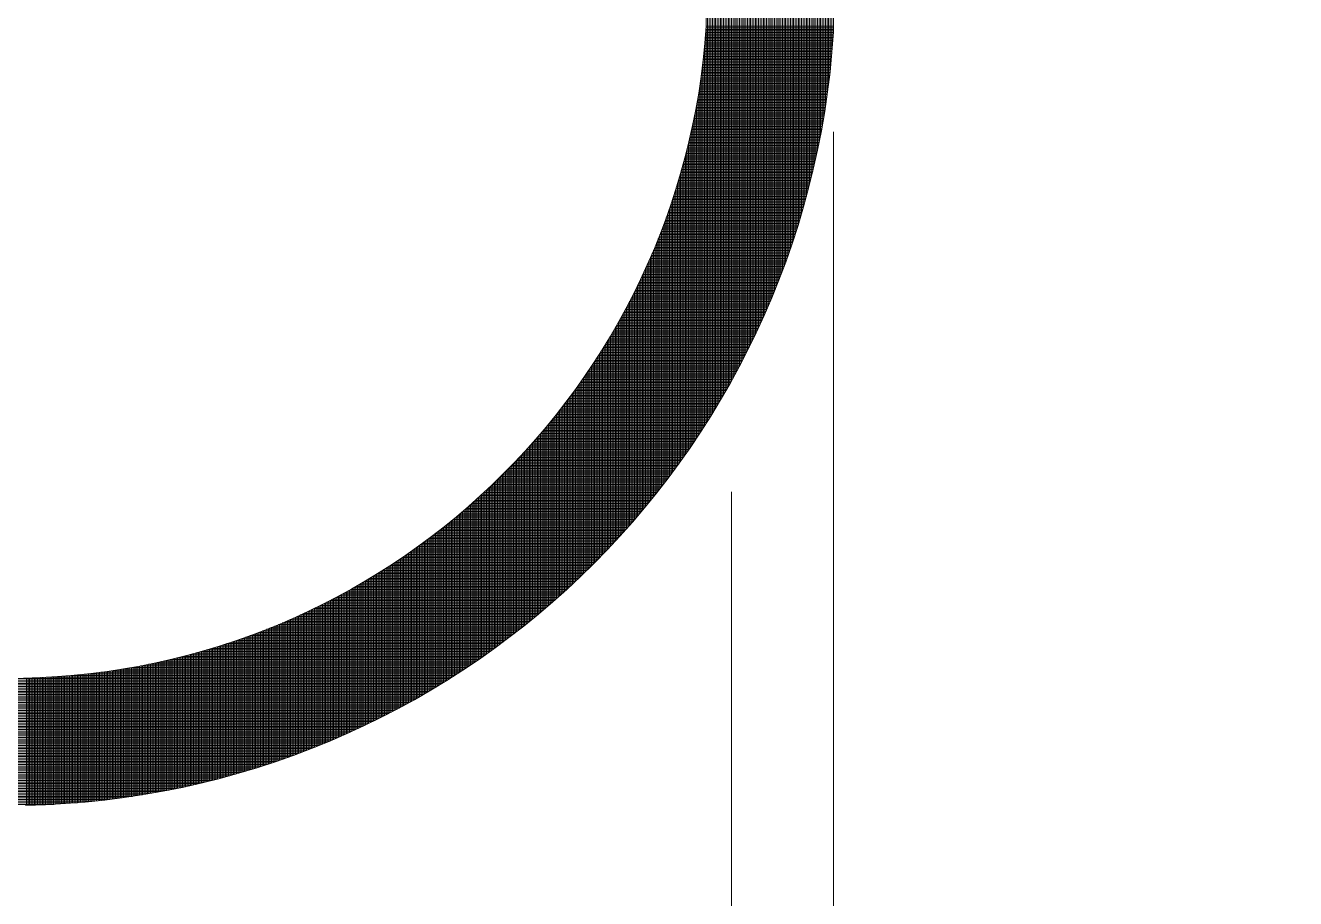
# Model space of a CAD drawing. Header units: inches. Extents: x -675 to 1187, y -924 to 1124.
# Drawn here: x -453.4 to -353.6, y -635 to -566.4 of the extents above; entities that cross this region are included whole.
import ezdxf

# ---------------------------------------------------------------- set-up
doc = ezdxf.new("R2010")
doc.units = ezdxf.units.IN
doc.header["$MEASUREMENT"] = 0
doc.layers.add('Base_dwg', color=8, linetype='Continuous', lineweight=9)
doc.layers.add('core and shell', color=50, linetype='Continuous', lineweight=9)

# ---------------------------------------------------------------- blocks, each defined once
blk = doc.blocks.new('Base_dwg-531197-Level 1 Copy 1')
at = {"layer": 'core and shell'}
for p, q in [((600.895, 326.249), (600.895, 357.22)), ((610.848, 356.206), (600.815, 356.206)), ((610.857, 356.331), (600.826, 356.331)), ((610.866, 356.456), (600.836, 356.456)), ((610.875, 356.581), (600.847, 356.581)), ((610.883, 356.706), (600.857, 356.706)), ((610.892, 356.831), (600.867, 356.831)), ((610.9, 356.956), (600.876, 356.956)), ((610.908, 357.081), (600.885, 357.081)), ((610.765, 355.206), (600.717, 355.206)), ((610.777, 355.331), (600.73, 355.331)), ((610.787, 355.456), (600.743, 355.456)), ((610.798, 355.581), (600.756, 355.581)), ((610.809, 355.706), (600.768, 355.706)), ((600.77, 326.053), (600.77, 355.727)), ((610.819, 355.831), (600.78, 355.831)), ((610.829, 355.956), (600.792, 355.956)), ((610.839, 356.081), (600.804, 356.081)), ((610.667, 354.206), (600.601, 354.206)), ((610.68, 354.331), (600.616, 354.331)), ((610.693, 354.456), (600.631, 354.456)), ((600.645, 325.859), (600.645, 354.571)), ((610.706, 354.581), (600.646, 354.581)), ((610.718, 354.706), (600.661, 354.706)), ((610.73, 354.831), (600.676, 354.831)), ((610.742, 354.956), (600.69, 354.956)), ((610.754, 355.081), (600.703, 355.081)), ((610.553, 353.206), (600.465, 353.206)), ((610.568, 353.331), (600.483, 353.331)), ((610.583, 353.456), (600.501, 353.456)), ((610.598, 353.581), (600.518, 353.581)), ((600.52, 325.667), (600.52, 353.595)), ((610.612, 353.706), (600.535, 353.706)), ((610.626, 353.831), (600.552, 353.831)), ((610.64, 353.956), (600.569, 353.956)), ((610.654, 354.081), (600.585, 354.081)), ((610.423, 352.206), (600.312, 352.206)), ((610.44, 352.331), (600.332, 352.331)), ((610.457, 352.456), (600.352, 352.456)), ((610.474, 352.581), (600.371, 352.581)), ((610.49, 352.706), (600.391, 352.706)), ((600.395, 325.475), (600.395, 352.735)), ((610.506, 352.831), (600.41, 352.831)), ((610.522, 352.956), (600.429, 352.956)), ((610.538, 353.081), (600.447, 353.081)), ((610.278, 351.206), (600.139, 351.206)), ((600.145, 325.098), (600.145, 351.243)), ((610.297, 351.331), (600.161, 351.331)), ((610.316, 351.456), (600.184, 351.456)), ((610.334, 351.581), (600.206, 351.581)), ((610.353, 351.706), (600.227, 351.706)), ((610.371, 351.831), (600.249, 351.831)), ((610.406, 352.081), (600.291, 352.081)), ((610.116, 350.206), (599.947, 350.206)), ((610.137, 350.331), (599.972, 350.331)), ((610.158, 350.456), (599.996, 350.456)), ((610.199, 350.706), (600.045, 350.706)), ((610.219, 350.831), (600.069, 350.831)), ((610.239, 350.956), (600.092, 350.956)), ((610.258, 351.081), (600.116, 351.081)), ((609.938, 349.206), (599.735, 349.206)), ((609.962, 349.331), (599.763, 349.331)), ((599.77, 324.541), (599.77, 349.367)), ((609.984, 349.456), (599.79, 349.456)), ((610.007, 349.581), (599.817, 349.581)), ((610.029, 349.706), (599.843, 349.706)), ((610.051, 349.831), (599.87, 349.831)), ((610.095, 350.081), (599.921, 350.081)), ((609.745, 348.206), (599.504, 348.206)), ((599.52, 324.177), (599.52, 348.274)), ((609.795, 348.456), (599.564, 348.456)), ((609.819, 348.581), (599.593, 348.581)), ((609.844, 348.706), (599.622, 348.706)), ((599.645, 324.359), (599.645, 348.807)), ((609.868, 348.831), (599.651, 348.831)), ((609.891, 348.956), (599.679, 348.956)), ((609.915, 349.081), (599.707, 349.081)), ((609.534, 347.206), (599.253, 347.206)), ((599.27, 323.818), (599.27, 347.272)), ((609.561, 347.331), (599.286, 347.331)), ((609.588, 347.456), (599.318, 347.456)), ((609.615, 347.581), (599.35, 347.581)), ((609.641, 347.706), (599.381, 347.706)), ((599.395, 323.997), (599.395, 347.763)), ((609.668, 347.831), (599.412, 347.831)), ((609.693, 347.956), (599.443, 347.956)), ((609.719, 348.081), (599.474, 348.081)), ((609.307, 346.206), (598.982, 346.206)), ((609.337, 346.331), (599.017, 346.331)), ((599.02, 323.465), (599.02, 346.343)), ((609.366, 346.456), (599.052, 346.456)), ((609.423, 346.706), (599.12, 346.706)), ((599.145, 323.641), (599.145, 346.8)), ((609.451, 346.831), (599.154, 346.831)), ((609.479, 346.956), (599.187, 346.956)), ((609.507, 347.081), (599.22, 347.081)), ((609.064, 345.206), (598.69, 345.206)), ((609.095, 345.331), (598.728, 345.331)), ((609.126, 345.456), (598.765, 345.456)), ((598.77, 323.116), (598.77, 345.473)), ((609.157, 345.581), (598.802, 345.581)), ((609.188, 345.706), (598.839, 345.706)), ((609.218, 345.831), (598.875, 345.831)), ((598.895, 323.29), (598.895, 345.901)), ((609.248, 345.956), (598.911, 345.956)), ((609.278, 346.081), (598.947, 346.081)), ((608.803, 344.206), (598.378, 344.206)), ((598.395, 322.602), (598.395, 344.259)), ((608.837, 344.331), (598.418, 344.331)), ((608.87, 344.456), (598.458, 344.456)), ((608.903, 344.581), (598.498, 344.581)), ((598.52, 322.772), (598.52, 344.653)), ((608.936, 344.706), (598.537, 344.706)), ((608.968, 344.831), (598.576, 344.831)), ((609, 344.956), (598.614, 344.956)), ((598.645, 322.943), (598.645, 345.057)), ((609.032, 345.081), (598.653, 345.081)), ((608.526, 343.206), (598.045, 343.206)), ((608.561, 343.331), (598.088, 343.331)), ((608.597, 343.456), (598.13, 343.456)), ((598.145, 322.265), (598.145, 343.501)), ((608.632, 343.581), (598.172, 343.581)), ((608.666, 343.706), (598.214, 343.706)), ((608.701, 343.831), (598.256, 343.831)), ((598.27, 322.433), (598.27, 343.876)), ((608.735, 343.956), (598.297, 343.956)), ((608.23, 342.206), (597.69, 342.206)), ((608.268, 342.331), (597.735, 342.331)), ((597.77, 321.768), (597.77, 342.428)), ((608.306, 342.456), (597.78, 342.456)), ((608.343, 342.581), (597.825, 342.581)), ((608.38, 342.706), (597.87, 342.706)), ((597.895, 321.932), (597.895, 342.778)), ((608.417, 342.831), (597.914, 342.831)), ((608.453, 342.956), (597.958, 342.956)), ((608.49, 343.081), (598.001, 343.081)), ((598.02, 322.098), (598.02, 343.136)), ((607.918, 341.206), (597.312, 341.206)), ((607.958, 341.331), (597.361, 341.331)), ((597.395, 321.28), (597.395, 341.421)), ((607.998, 341.456), (597.409, 341.456)), ((608.037, 341.581), (597.456, 341.581)), ((608.076, 341.706), (597.504, 341.706)), ((597.52, 321.442), (597.52, 341.75)), ((608.115, 341.831), (597.551, 341.831)), ((608.154, 341.956), (597.597, 341.956)), ((607.587, 340.206), (596.913, 340.206)), ((607.63, 340.331), (596.964, 340.331)), ((607.672, 340.456), (597.015, 340.456)), ((597.02, 320.802), (597.02, 340.47)), ((607.713, 340.581), (597.065, 340.581)), ((607.755, 340.706), (597.115, 340.706)), ((607.796, 340.831), (597.165, 340.831)), ((607.837, 340.956), (597.215, 340.956)), ((607.877, 341.081), (597.264, 341.081)), ((597.27, 321.12), (597.27, 341.098)), ((607.239, 339.206), (596.49, 339.206)), ((596.52, 320.179), (596.52, 339.276)), ((607.283, 339.331), (596.544, 339.331)), ((607.327, 339.456), (596.598, 339.456)), ((607.371, 339.581), (596.651, 339.581)), ((607.415, 339.706), (596.704, 339.706)), ((607.459, 339.831), (596.757, 339.831)), ((596.77, 320.489), (596.77, 339.863)), ((607.502, 339.956), (596.809, 339.956)), ((607.545, 340.081), (596.861, 340.081)), ((596.895, 320.645), (596.895, 340.164)), ((606.871, 338.206), (596.044, 338.206)), ((606.918, 338.331), (596.101, 338.331)), ((596.145, 319.722), (596.145, 338.429)), ((606.965, 338.456), (596.158, 338.456)), ((607.011, 338.581), (596.214, 338.581)), ((607.103, 338.831), (596.325, 338.831)), ((607.148, 338.956), (596.381, 338.956)), ((596.395, 320.026), (596.395, 338.989)), ((607.194, 339.081), (596.436, 339.081)), ((606.485, 337.206), (595.573, 337.206)), ((606.535, 337.331), (595.633, 337.331)), ((595.645, 319.125), (595.645, 337.357)), ((606.584, 337.456), (595.693, 337.456)), ((606.632, 337.581), (595.752, 337.581)), ((595.77, 319.273), (595.77, 337.619)), ((606.681, 337.706), (595.811, 337.706)), ((606.729, 337.831), (595.87, 337.831)), ((595.895, 319.422), (595.895, 337.885)), ((606.777, 337.956), (595.928, 337.956)), ((606.824, 338.081), (595.986, 338.081)), ((596.02, 319.571), (596.02, 338.155)), ((606.08, 336.206), (595.077, 336.206)), ((606.132, 336.331), (595.141, 336.331)), ((595.145, 318.543), (595.145, 336.34)), ((606.183, 336.456), (595.204, 336.456)), ((606.234, 336.581), (595.266, 336.581)), ((595.27, 318.687), (595.27, 336.59)), ((606.285, 336.706), (595.328, 336.706)), ((606.336, 336.831), (595.39, 336.831)), ((606.386, 336.956), (595.451, 336.956)), ((606.436, 337.081), (595.512, 337.081)), ((595.52, 318.978), (595.52, 337.097)), ((605.655, 335.206), (594.556, 335.206)), ((605.709, 335.331), (594.623, 335.331)), ((594.645, 317.974), (594.645, 335.374)), ((605.763, 335.456), (594.689, 335.456)), ((605.817, 335.581), (594.755, 335.581)), ((594.77, 318.115), (594.77, 335.611)), ((605.87, 335.706), (594.82, 335.706)), ((605.923, 335.831), (594.885, 335.831)), ((594.895, 318.257), (594.895, 335.851)), ((605.976, 335.956), (594.949, 335.956)), ((606.028, 336.081), (595.014, 336.081)), ((595.02, 318.399), (595.02, 336.094)), ((605.21, 334.206), (594.008, 334.206)), ((594.02, 317.281), (594.02, 334.228)), ((605.267, 334.331), (594.078, 334.331)), ((605.38, 334.581), (594.217, 334.581)), ((594.27, 317.556), (594.27, 334.679)), ((605.435, 334.706), (594.285, 334.706)), ((605.491, 334.831), (594.354, 334.831)), ((594.395, 317.695), (594.395, 334.908)), ((605.546, 334.956), (594.421, 334.956)), ((605.601, 335.081), (594.489, 335.081)), ((604.745, 333.206), (593.432, 333.206)), ((604.804, 333.331), (593.506, 333.331)), ((593.52, 316.742), (593.52, 333.356)), ((604.863, 333.456), (593.579, 333.456)), ((593.645, 316.875), (593.645, 333.571)), ((604.922, 333.581), (593.651, 333.581)), ((604.98, 333.706), (593.724, 333.706)), ((593.77, 317.01), (593.77, 333.788)), ((605.038, 333.831), (593.795, 333.831)), ((605.096, 333.956), (593.867, 333.956)), ((593.895, 317.145), (593.895, 334.007)), ((605.153, 334.081), (593.937, 334.081)), ((604.259, 332.206), (592.828, 332.206)), ((604.321, 332.331), (592.905, 332.331)), ((604.382, 332.456), (592.982, 332.456)), ((593.02, 316.214), (593.02, 332.519)), ((604.444, 332.581), (593.058, 332.581)), ((604.505, 332.706), (593.134, 332.706)), ((593.145, 316.345), (593.145, 332.725)), ((604.565, 332.831), (593.209, 332.831)), ((593.27, 316.476), (593.27, 332.933)), ((604.626, 332.956), (593.284, 332.956)), ((604.685, 333.081), (593.358, 333.081)), ((593.395, 316.608), (593.395, 333.144)), ((603.751, 331.206), (592.194, 331.206)), ((592.27, 315.444), (592.27, 331.324)), ((603.816, 331.331), (592.275, 331.331)), ((603.88, 331.456), (592.356, 331.456)), ((592.395, 315.57), (592.395, 331.518)), ((603.944, 331.581), (592.436, 331.581)), ((604.008, 331.706), (592.515, 331.706)), ((592.52, 315.698), (592.52, 331.715)), ((604.071, 331.831), (592.594, 331.831)), ((604.134, 331.956), (592.673, 331.956)), ((604.197, 332.081), (592.751, 332.081)), ((591.52, 314.699), (591.52, 330.193)), ((603.221, 330.206), (591.53, 330.206)), ((603.289, 330.331), (591.614, 330.331)), ((591.645, 314.821), (591.645, 330.377)), ((603.356, 330.456), (591.699, 330.456)), ((591.77, 314.944), (591.77, 330.563)), ((603.423, 330.581), (591.783, 330.581)), ((603.489, 330.706), (591.866, 330.706)), ((591.895, 315.068), (591.895, 330.751)), ((603.555, 330.831), (591.949, 330.831)), ((592.02, 315.193), (592.02, 330.94)), ((603.621, 330.956), (592.031, 330.956)), ((603.686, 331.081), (592.113, 331.081)), ((592.145, 315.318), (592.145, 331.131)), ((602.669, 329.206), (590.833, 329.206)), ((590.895, 314.096), (590.895, 329.294)), ((602.739, 329.331), (590.921, 329.331)), ((602.809, 329.456), (591.01, 329.456)), ((591.02, 314.215), (591.02, 329.471)), ((602.879, 329.581), (591.098, 329.581)), ((602.948, 329.706), (591.185, 329.706)), ((603.085, 329.956), (591.358, 329.956)), ((603.154, 330.081), (591.444, 330.081)), ((602.093, 328.206), (590.102, 328.206)), ((590.145, 313.394), (590.145, 328.265)), ((602.166, 328.331), (590.195, 328.331)), ((590.27, 313.509), (590.27, 328.433)), ((602.239, 328.456), (590.288, 328.456)), ((602.312, 328.581), (590.38, 328.581)), ((590.395, 313.625), (590.395, 328.602)), ((602.384, 328.706), (590.471, 328.706)), ((590.52, 313.742), (590.52, 328.773)), ((602.456, 328.831), (590.562, 328.831)), ((590.645, 313.859), (590.645, 328.946)), ((602.527, 328.956), (590.653, 328.956)), ((602.598, 329.081), (590.743, 329.081)), ((590.77, 313.977), (590.77, 329.119)), ((601.493, 327.206), (589.335, 327.206)), ((589.395, 312.713), (589.395, 327.283)), ((601.569, 327.331), (589.433, 327.331)), ((589.52, 312.825), (589.52, 327.444)), ((601.721, 327.581), (589.627, 327.581)), ((589.645, 312.938), (589.645, 327.605)), ((601.796, 327.706), (589.723, 327.706)), ((589.77, 313.051), (589.77, 327.768)), ((601.871, 327.831), (589.818, 327.831)), ((589.895, 313.164), (589.895, 327.932)), ((601.945, 327.956), (589.913, 327.956)), ((590.02, 313.279), (590.02, 328.098)), ((600.868, 326.206), (588.531, 326.206)), ((600.948, 326.331), (588.634, 326.331)), ((588.645, 312.053), (588.645, 326.345)), ((601.027, 326.456), (588.736, 326.456)), ((588.77, 312.162), (588.77, 326.499)), ((601.105, 326.581), (588.837, 326.581)), ((588.895, 312.271), (588.895, 326.653)), ((601.184, 326.706), (588.938, 326.706)), ((589.02, 312.381), (589.02, 326.809)), ((601.262, 326.831), (589.038, 326.831)), ((601.339, 326.956), (589.138, 326.956)), ((589.145, 312.491), (589.145, 326.966)), ((601.416, 327.081), (589.237, 327.081)), ((589.27, 312.602), (589.27, 327.124)), ((600.218, 325.206), (587.687, 325.206)), ((587.77, 311.309), (587.77, 325.302)), ((600.3, 325.331), (587.795, 325.331)), ((587.895, 311.414), (587.895, 325.448)), ((600.383, 325.456), (587.902, 325.456)), ((600.465, 325.581), (588.009, 325.581)), ((588.02, 311.519), (588.02, 325.595)), ((600.546, 325.706), (588.114, 325.706)), ((588.145, 311.625), (588.145, 325.743)), ((600.627, 325.831), (588.22, 325.831)), ((588.27, 311.731), (588.27, 325.892)), ((600.708, 325.956), (588.324, 325.956)), ((588.395, 311.838), (588.395, 326.042)), ((600.788, 326.081), (588.428, 326.081)), ((588.52, 311.945), (588.52, 326.193)), ((599.54, 324.206), (586.802, 324.206)), ((586.895, 310.591), (586.895, 324.31)), ((599.627, 324.331), (586.915, 324.331)), ((587.02, 310.692), (587.02, 324.449)), ((599.712, 324.456), (587.027, 324.456)), ((599.798, 324.581), (587.139, 324.581)), ((587.145, 310.794), (587.145, 324.589)), ((599.882, 324.706), (587.25, 324.706)), ((587.27, 310.896), (587.27, 324.729)), ((599.967, 324.831), (587.36, 324.831)), ((587.395, 310.998), (587.395, 324.871)), ((600.051, 324.956), (587.47, 324.956)), ((587.52, 311.101), (587.52, 325.014)), ((600.134, 325.081), (587.579, 325.081)), ((585.895, 309.801), (585.895, 323.232)), ((598.925, 323.331), (585.99, 323.331)), ((586.02, 309.898), (586.02, 323.364)), ((599.014, 323.456), (586.108, 323.456)), ((586.145, 309.996), (586.145, 323.496)), ((599.103, 323.581), (586.225, 323.581)), ((586.27, 310.094), (586.27, 323.629)), ((599.191, 323.706), (586.342, 323.706)), ((586.395, 310.192), (586.395, 323.764)), ((599.279, 323.831), (586.458, 323.831)), ((586.52, 310.291), (586.52, 323.899)), ((599.367, 323.956), (586.573, 323.956)), ((586.645, 310.391), (586.645, 324.035)), ((599.454, 324.081), (586.688, 324.081)), ((586.77, 310.491), (586.77, 324.172)), ((598.472, 322.706), (585.387, 322.706)), ((585.395, 309.418), (585.395, 322.714)), ((598.564, 322.831), (585.509, 322.831)), ((585.52, 309.513), (585.52, 322.843)), ((598.655, 322.956), (585.631, 322.956)), ((585.645, 309.609), (585.645, 322.972)), ((598.745, 323.081), (585.751, 323.081)), ((598.835, 323.206), (585.871, 323.206)), ((583.895, 308.313), (583.895, 321.239)), ((597.435, 321.331), (583.992, 321.331)), ((584.02, 308.403), (584.02, 321.358)), ((597.532, 321.456), (584.123, 321.456)), ((584.145, 308.493), (584.145, 321.477)), ((597.628, 321.581), (584.254, 321.581)), ((597.724, 321.706), (584.383, 321.706)), ((584.395, 308.674), (584.395, 321.718)), ((597.819, 321.831), (584.511, 321.831)), ((584.52, 308.766), (584.52, 321.84)), ((597.914, 321.956), (584.639, 321.956)), ((584.645, 308.857), (584.645, 321.963)), ((582.895, 307.613), (582.895, 320.316)), ((583.02, 307.699), (583.02, 320.429)), ((596.744, 320.456), (583.051, 320.456)), ((583.145, 307.786), (583.145, 320.543)), ((596.844, 320.581), (583.188, 320.581)), ((583.27, 307.872), (583.27, 320.657)), ((596.944, 320.706), (583.324, 320.706)), ((597.043, 320.831), (583.46, 320.831)), ((583.52, 308.048), (583.52, 320.888)), ((583.645, 308.136), (583.645, 321.004)), ((597.24, 321.081), (583.728, 321.081)), ((583.77, 308.224), (583.77, 321.121)), ((597.338, 321.206), (583.861, 321.206)), ((581.645, 306.776), (581.645, 319.224)), ((581.895, 306.94), (581.895, 319.437)), ((595.924, 319.456), (581.917, 319.456)), ((582.02, 307.023), (582.02, 319.545)), ((596.029, 319.581), (582.063, 319.581)), ((582.145, 307.106), (582.145, 319.653)), ((596.132, 319.706), (582.207, 319.706)), ((582.27, 307.19), (582.27, 319.762)), ((596.236, 319.831), (582.35, 319.831)), ((582.395, 307.273), (582.395, 319.871)), ((596.338, 319.956), (582.492, 319.956)), ((582.52, 307.358), (582.52, 319.981)), ((596.441, 320.081), (582.633, 320.081)), ((582.645, 307.442), (582.645, 320.092)), ((580.52, 306.059), (580.52, 318.297)), ((594.961, 318.331), (580.563, 318.331)), ((580.645, 306.137), (580.645, 318.398)), ((595.07, 318.456), (580.718, 318.456)), ((580.77, 306.215), (580.77, 318.499)), ((595.179, 318.581), (580.872, 318.581)), ((580.895, 306.294), (580.895, 318.6)), ((581.27, 306.533), (581.27, 318.91)), ((595.502, 318.956), (581.326, 318.956)), ((581.395, 306.614), (581.395, 319.014)), ((595.608, 319.081), (581.476, 319.081)), ((581.52, 306.695), (581.52, 319.119)), ((595.714, 319.206), (581.624, 319.206)), ((579.145, 305.224), (579.145, 317.229)), ((579.27, 305.298), (579.27, 317.323)), ((594.066, 317.331), (579.281, 317.331)), ((579.395, 305.373), (579.395, 317.418)), ((594.18, 317.456), (579.445, 317.456)), ((579.52, 305.447), (579.52, 317.513)), ((594.293, 317.581), (579.609, 317.581)), ((579.645, 305.522), (579.645, 317.609)), ((579.895, 305.674), (579.895, 317.803)), ((580.02, 305.75), (580.02, 317.901)), ((594.63, 317.956), (580.091, 317.956)), ((580.145, 305.826), (580.145, 317.999)), ((594.741, 318.081), (580.25, 318.081)), ((580.27, 305.903), (580.27, 318.098)), ((580.395, 305.981), (580.395, 318.197)), ((594.851, 318.206), (580.407, 318.206)), ((577.77, 304.436), (577.77, 316.229)), ((577.895, 304.506), (577.895, 316.317)), ((593.133, 316.331), (577.915, 316.331)), ((578.02, 304.576), (578.02, 316.406)), ((593.252, 316.456), (578.091, 316.456)), ((578.145, 304.647), (578.145, 316.495)), ((578.395, 304.789), (578.395, 316.676)), ((593.487, 316.706), (578.438, 316.706)), ((578.52, 304.86), (578.52, 316.766)), ((593.604, 316.831), (578.609, 316.831)), ((578.645, 304.933), (578.645, 316.858)), ((578.77, 305.005), (578.77, 316.95)), ((593.721, 316.956), (578.779, 316.956)), ((578.895, 305.078), (578.895, 317.042)), ((593.836, 317.081), (578.948, 317.081)), ((579.02, 305.151), (579.02, 317.136)), ((593.951, 317.206), (579.115, 317.206)), ((576.395, 303.691), (576.395, 315.292)), ((592.159, 315.331), (576.455, 315.331)), ((576.52, 303.757), (576.52, 315.375)), ((576.77, 303.89), (576.77, 315.542)), ((592.406, 315.581), (576.83, 315.581)), ((577.145, 304.092), (577.145, 315.796)), ((577.27, 304.16), (577.27, 315.881)), ((577.395, 304.229), (577.395, 315.967)), ((577.52, 304.297), (577.52, 316.054)), ((577.645, 304.366), (577.645, 316.141)), ((593.013, 316.206), (577.738, 316.206)), ((574.77, 302.865), (574.77, 314.261)), ((574.895, 302.927), (574.895, 314.337)), ((575.02, 302.989), (575.02, 314.414)), ((575.145, 303.051), (575.145, 314.492)), ((575.27, 303.113), (575.27, 314.57)), ((575.395, 303.176), (575.395, 314.648)), ((591.528, 314.706), (575.488, 314.706)), ((575.52, 303.239), (575.52, 314.727)), ((575.645, 303.303), (575.645, 314.806)), ((591.656, 314.831), (575.685, 314.831)), ((575.77, 303.367), (575.77, 314.886)), ((591.782, 314.956), (575.88, 314.956)), ((575.895, 303.431), (575.895, 314.966)), ((576.02, 303.496), (576.02, 315.047)), ((591.909, 315.081), (576.073, 315.081)), ((576.145, 303.561), (576.145, 315.128)), ((573.02, 302.039), (573.02, 313.237)), ((573.145, 302.096), (573.145, 313.307)), ((590.078, 313.331), (573.188, 313.331)), ((573.27, 302.153), (573.27, 313.378)), ((573.395, 302.211), (573.395, 313.449)), ((590.213, 313.456), (573.408, 313.456)), ((573.52, 302.269), (573.52, 313.521)), ((590.348, 313.581), (573.626, 313.581)), ((573.645, 302.327), (573.645, 313.593)), ((573.77, 302.385), (573.77, 313.665)), ((590.482, 313.706), (573.841, 313.706)), ((573.895, 302.444), (573.895, 313.738)), ((574.02, 302.503), (574.02, 313.811)), ((590.616, 313.831), (574.054, 313.831)), ((574.145, 302.563), (574.145, 313.885)), ((574.395, 302.683), (574.395, 314.034)), ((590.88, 314.081), (574.474, 314.081)), ((574.52, 302.743), (574.52, 314.109)), ((574.645, 302.804), (574.645, 314.185)), ((591.011, 314.206), (574.681, 314.206)), ((571.27, 301.275), (571.27, 312.297)), ((588.964, 312.331), (571.336, 312.331)), ((571.395, 301.328), (571.395, 312.362)), ((571.52, 301.381), (571.52, 312.427)), ((589.106, 312.456), (571.577, 312.456)), ((571.645, 301.434), (571.645, 312.492)), ((571.77, 301.487), (571.77, 312.558)), ((589.247, 312.581), (571.815, 312.581)), ((571.895, 301.541), (571.895, 312.624)), ((572.02, 301.595), (572.02, 312.69)), ((589.388, 312.706), (572.051, 312.706)), ((572.145, 301.649), (572.145, 312.757)), ((589.527, 312.831), (572.283, 312.831)), ((572.395, 301.759), (572.395, 312.892)), ((589.666, 312.956), (572.513, 312.956)), ((572.52, 301.814), (572.52, 312.96)), ((572.645, 301.87), (572.645, 313.029)), ((589.804, 313.081), (572.741, 313.081)), ((572.77, 301.926), (572.77, 313.098)), ((572.895, 301.982), (572.895, 313.167)), ((589.941, 313.206), (572.965, 313.206)), ((569.145, 300.428), (569.145, 311.263)), ((569.27, 300.476), (569.27, 311.321)), ((587.797, 311.331), (569.293, 311.331)), ((569.395, 300.524), (569.395, 311.379)), ((569.52, 300.572), (569.52, 311.437)), ((587.946, 311.456), (569.561, 311.456)), ((569.645, 300.62), (569.645, 311.496)), ((569.77, 300.668), (569.77, 311.555)), ((588.094, 311.581), (569.825, 311.581)), ((569.895, 300.717), (569.895, 311.615)), ((570.02, 300.767), (570.02, 311.675)), ((588.241, 311.706), (570.085, 311.706)), ((570.145, 300.816), (570.145, 311.736)), ((570.27, 300.866), (570.27, 311.796)), ((588.387, 311.831), (570.342, 311.831)), ((570.395, 300.916), (570.395, 311.858)), ((570.52, 300.966), (570.52, 311.919)), ((588.533, 311.956), (570.595, 311.956)), ((570.645, 301.017), (570.645, 311.981)), ((570.77, 301.068), (570.77, 312.044)), ((588.678, 312.081), (570.845, 312.081)), ((570.895, 301.119), (570.895, 312.107)), ((571.02, 301.171), (571.02, 312.17)), ((588.821, 312.206), (571.092, 312.206)), ((571.145, 301.223), (571.145, 312.233)), ((566.895, 299.625), (566.895, 310.287)), ((586.571, 310.331), (567.003, 310.331)), ((567.02, 299.667), (567.02, 310.338)), ((567.145, 299.709), (567.145, 310.39)), ((567.27, 299.752), (567.27, 310.442)), ((586.728, 310.456), (567.306, 310.456)), ((567.395, 299.795), (567.395, 310.494)), ((567.52, 299.839), (567.52, 310.546)), ((586.883, 310.581), (567.603, 310.581)), ((567.645, 299.882), (567.645, 310.599)), ((567.77, 299.926), (567.77, 310.653)), ((568.02, 300.015), (568.02, 310.76)), ((568.145, 300.06), (568.145, 310.815)), ((587.191, 310.831), (568.184, 310.831)), ((568.27, 300.105), (568.27, 310.869)), ((568.395, 300.15), (568.395, 310.924)), ((587.344, 310.956), (568.468, 310.956)), ((568.52, 300.196), (568.52, 310.98)), ((568.645, 300.242), (568.645, 311.036)), ((587.496, 311.081), (568.747, 311.081)), ((568.77, 300.288), (568.77, 311.092)), ((568.895, 300.334), (568.895, 311.149)), ((564.145, 298.767), (564.145, 309.252)), ((564.27, 298.803), (564.27, 309.296)), ((585.281, 309.331), (564.372, 309.331)), ((564.395, 298.839), (564.395, 309.34)), ((564.52, 298.876), (564.52, 309.384)), ((564.645, 298.913), (564.645, 309.428)), ((585.446, 309.456), (564.724, 309.456)), ((564.77, 298.95), (564.77, 309.473)), ((564.895, 298.987), (564.895, 309.518)), ((565.02, 299.025), (565.02, 309.564)), ((585.61, 309.581), (565.069, 309.581)), ((565.145, 299.063), (565.145, 309.609)), ((565.27, 299.102), (565.27, 309.655)), ((565.395, 299.14), (565.395, 309.702)), ((565.52, 299.179), (565.52, 309.749)), ((565.645, 299.218), (565.645, 309.796)), ((585.934, 309.831), (565.738, 309.831)), ((565.77, 299.257), (565.77, 309.844)), ((565.895, 299.297), (565.895, 309.891)), ((566.02, 299.337), (566.02, 309.94)), ((586.095, 309.956), (566.063, 309.956)), ((566.145, 299.377), (566.145, 309.988)), ((566.27, 299.418), (566.27, 310.037)), ((586.255, 310.081), (566.382, 310.081)), ((566.395, 299.459), (566.395, 310.087)), ((566.52, 299.5), (566.52, 310.136)), ((566.645, 299.541), (566.645, 310.186)), ((586.413, 310.206), (566.695, 310.206)), ((561.02, 297.951), (561.02, 308.275)), ((561.145, 297.981), (561.145, 308.31)), ((583.92, 308.331), (561.221, 308.331)), ((561.27, 298.01), (561.27, 308.345)), ((561.395, 298.04), (561.395, 308.381)), ((561.52, 298.071), (561.52, 308.417)), ((561.645, 298.101), (561.645, 308.454)), ((584.095, 308.456), (561.654, 308.456)), ((561.77, 298.132), (561.77, 308.491)), ((561.895, 298.163), (561.895, 308.528)), ((562.02, 298.194), (562.02, 308.565)), ((562.145, 298.226), (562.145, 308.603)), ((562.27, 298.257), (562.27, 308.641)), ((562.395, 298.29), (562.395, 308.68)), ((584.439, 308.706), (562.482, 308.706)), ((562.52, 298.322), (562.52, 308.718)), ((562.645, 298.355), (562.645, 308.757)), ((562.77, 298.387), (562.77, 308.797)), ((584.61, 308.831), (562.879, 308.831)), ((562.895, 298.421), (562.895, 308.837)), ((563.02, 298.454), (563.02, 308.877)), ((563.145, 298.488), (563.145, 308.917)), ((563.395, 298.556), (563.395, 308.999)), ((563.52, 298.59), (563.52, 309.04)), ((563.77, 298.66), (563.77, 309.124)), ((563.895, 298.695), (563.895, 309.167)), ((585.115, 309.206), (564.012, 309.206)), ((564.02, 298.731), (564.02, 309.209)), ((556.77, 297.103), (556.77, 307.264)), ((556.895, 297.124), (556.895, 307.288)), ((557.02, 297.145), (557.02, 307.313)), ((582.481, 307.331), (557.11, 307.331)), ((557.145, 297.166), (557.145, 307.339)), ((557.27, 297.188), (557.27, 307.364)), ((557.395, 297.21), (557.395, 307.39)), ((557.52, 297.232), (557.52, 307.416)), ((557.645, 297.254), (557.645, 307.443)), ((582.666, 307.456), (557.709, 307.456)), ((557.77, 297.276), (557.77, 307.47)), ((557.895, 297.299), (557.895, 307.497)), ((558.02, 297.322), (558.02, 307.524)), ((558.145, 297.345), (558.145, 307.552)), ((558.27, 297.369), (558.27, 307.58)), ((582.849, 307.581), (558.278, 307.581)), ((558.395, 297.393), (558.395, 307.608)), ((558.52, 297.417), (558.52, 307.637)), ((558.645, 297.441), (558.645, 307.666)), ((558.77, 297.466), (558.77, 307.695)), ((583.031, 307.706), (558.819, 307.706)), ((558.895, 297.49), (558.895, 307.724)), ((559.02, 297.515), (559.02, 307.754)), ((559.145, 297.541), (559.145, 307.784)), ((559.27, 297.566), (559.27, 307.815)), ((583.211, 307.831), (559.337, 307.831)), ((559.395, 297.592), (559.395, 307.846)), ((559.52, 297.618), (559.52, 307.877)), ((559.645, 297.644), (559.645, 307.908)), ((559.77, 297.671), (559.77, 307.94)), ((559.895, 297.698), (559.895, 307.972)), ((560.02, 297.725), (560.02, 308.004)), ((560.145, 297.752), (560.145, 308.037)), ((560.27, 297.78), (560.27, 308.07)), ((583.568, 308.081), (560.313, 308.081)), ((560.395, 297.808), (560.395, 308.103)), ((560.52, 297.836), (560.52, 308.137)), ((560.645, 297.864), (560.645, 308.171)), ((560.895, 297.922), (560.895, 308.24)), ((547.52, 296.252), (547.52, 306.255)), ((547.645, 296.255), (547.645, 306.258)), ((547.77, 296.258), (547.77, 306.261)), ((547.895, 296.261), (547.895, 306.265)), ((548.02, 296.264), (548.02, 306.269)), ((548.145, 296.268), (548.145, 306.273)), ((548.27, 296.272), (548.27, 306.278)), ((548.395, 296.276), (548.395, 306.283)), ((548.52, 296.28), (548.52, 306.288)), ((548.645, 296.285), (548.645, 306.293)), ((548.77, 296.29), (548.77, 306.299)), ((548.895, 296.295), (548.895, 306.305)), ((549.02, 296.3), (549.02, 306.311)), ((549.145, 296.305), (549.145, 306.317)), ((549.27, 296.311), (549.27, 306.324)), ((549.52, 296.323), (549.52, 306.339)), ((549.645, 296.33), (549.645, 306.346)), ((549.77, 296.337), (549.77, 306.354)), ((549.895, 296.344), (549.895, 306.363)), ((550.02, 296.351), (550.02, 306.371)), ((550.145, 296.358), (550.145, 306.38)), ((550.27, 296.366), (550.27, 306.389)), ((550.395, 296.374), (550.395, 306.398)), ((550.52, 296.382), (550.52, 306.408)), ((550.645, 296.39), (550.645, 306.418)), ((550.77, 296.399), (550.77, 306.428)), ((550.895, 296.408), (550.895, 306.439)), ((551.02, 296.417), (551.02, 306.45)), ((551.145, 296.427), (551.145, 306.461)), ((551.27, 296.436), (551.27, 306.472)), ((551.395, 296.446), (551.395, 306.484)), ((551.645, 296.467), (551.645, 306.508)), ((551.77, 296.477), (551.77, 306.521)), ((551.895, 296.488), (551.895, 306.534)), ((552.02, 296.499), (552.02, 306.547)), ((552.145, 296.511), (552.145, 306.56)), ((552.27, 296.522), (552.27, 306.574)), ((581.345, 306.581), (552.336, 306.581)), ((552.395, 296.534), (552.395, 306.588)), ((552.52, 296.546), (552.52, 306.602)), ((552.645, 296.558), (552.645, 306.617)), ((552.77, 296.571), (552.77, 306.632)), ((552.895, 296.584), (552.895, 306.647)), ((553.02, 296.597), (553.02, 306.662)), ((553.145, 296.61), (553.145, 306.678)), ((553.27, 296.624), (553.27, 306.694)), ((581.538, 306.706), (553.363, 306.706)), ((553.395, 296.637), (553.395, 306.711)), ((553.52, 296.652), (553.52, 306.727)), ((553.645, 296.666), (553.645, 306.744)), ((553.77, 296.68), (553.77, 306.761)), ((553.895, 296.695), (553.895, 306.779)), ((554.02, 296.71), (554.02, 306.797)), ((554.145, 296.725), (554.145, 306.815)), ((581.729, 306.831), (554.257, 306.831)), ((554.27, 296.741), (554.27, 306.833)), ((554.395, 296.757), (554.395, 306.852)), ((554.52, 296.773), (554.52, 306.871)), ((554.645, 296.789), (554.645, 306.89)), ((554.77, 296.805), (554.77, 306.91)), ((554.895, 296.822), (554.895, 306.93)), ((555.02, 296.839), (555.02, 306.95)), ((581.919, 306.956), (555.06, 306.956)), ((555.145, 296.856), (555.145, 306.97)), ((555.27, 296.874), (555.27, 306.991)), ((555.395, 296.892), (555.395, 307.012)), ((555.52, 296.91), (555.52, 307.034)), ((555.645, 296.928), (555.645, 307.055)), ((555.77, 296.946), (555.77, 307.077)), ((582.108, 307.081), (555.794, 307.081)), ((555.895, 296.965), (555.895, 307.1)), ((556.02, 296.984), (556.02, 307.122)), ((556.145, 297.003), (556.145, 307.145)), ((556.27, 297.023), (556.27, 307.168)), ((556.395, 297.043), (556.395, 307.192)), ((582.295, 307.206), (556.473, 307.206)), ((556.52, 297.063), (556.52, 307.215)), ((556.645, 297.083), (556.645, 307.239))]:
    blk.add_line(p, q, dxfattribs=at)
at = {"layer": 'core and shell', "flags": 128}
for points in [[(575.088, 314.456), (591.27, 314.456), (591.27, 329.831), (603.02, 329.831), (603.02, 357.39), (603.02, 448.357), (603.02, 451.125)], [(589.53, 327.456), (601.645, 327.456), (601.645, 357.434), (601.645, 450.162), (601.645, 451.125)], [(590.008, 328.081), (602.02, 328.081), (602.02, 357.422), (602.02, 449.669), (602.02, 451.125)], [(598.338, 344.081), (608.77, 344.081), (608.77, 357.208), (608.77, 440.81), (608.77, 451.125)], [(599.086, 346.581), (609.395, 346.581), (609.395, 357.188), (609.395, 439.99), (609.395, 451.125)], [(599.534, 348.331), (609.77, 348.331), (609.77, 357.176), (609.77, 439.498), (609.77, 451.125)], [(610.901, 356.983), (610.911, 357.14), (610.911, 438), (624.79, 438), (624.79, 451.125), (600.911, 451.125), (605.786, 451.125), (600.911, 451.125), (600.911, 357.456), (600.927, 357.456), (610.911, 357.456)], [(601.02, 326.446), (601.02, 357.453), (601.02, 450.982), (601.02, 451.125)], [(601.145, 326.645), (601.145, 357.449), (601.145, 450.818), (601.145, 451.125)], [(601.27, 326.845), (601.27, 357.446), (601.27, 450.654), (601.27, 451.125)], [(601.395, 327.047), (601.395, 357.442), (601.395, 450.49), (601.395, 451.125)], [(601.77, 327.663), (601.77, 357.43), (601.77, 449.998), (601.77, 451.125)], [(602.145, 328.296), (602.145, 357.418), (602.145, 449.505), (602.145, 451.125)], [(602.27, 328.51), (602.27, 357.414), (602.27, 449.341), (602.27, 451.125)], [(602.395, 328.726), (602.395, 357.41), (602.395, 449.177), (602.395, 451.125)], [(602.52, 328.944), (602.52, 357.406), (602.52, 449.013), (602.52, 451.125)], [(602.645, 329.165), (602.645, 357.402), (602.645, 448.849), (602.645, 451.125)], [(602.77, 329.387), (602.77, 357.398), (602.77, 448.685), (602.77, 451.125)], [(602.895, 329.611), (602.895, 357.394), (602.895, 448.521), (602.895, 451.125)], [(603.145, 330.066), (603.145, 357.386), (603.145, 448.193), (603.145, 451.125)], [(603.27, 330.297), (603.27, 357.382), (603.27, 448.029), (603.27, 451.125)], [(603.395, 330.53), (603.395, 357.378), (603.395, 447.865), (603.395, 451.125)], [(603.645, 331.003), (603.645, 357.37), (603.645, 447.537), (603.645, 451.125)], [(603.77, 331.243), (603.77, 357.366), (603.77, 447.373), (603.77, 451.125)], [(604.02, 331.731), (604.02, 357.358), (604.02, 447.044), (604.02, 451.125)], [(604.145, 331.979), (604.145, 357.354), (604.145, 446.88), (604.145, 451.125)], [(604.27, 332.229), (604.27, 357.35), (604.27, 446.716), (604.27, 451.125)], [(604.395, 332.483), (604.395, 357.346), (604.395, 446.552), (604.395, 451.125)], [(604.52, 332.739), (604.52, 357.342), (604.52, 446.388), (604.52, 451.125)], [(604.645, 332.997), (604.645, 357.339), (604.645, 446.224), (604.645, 451.125)], [(604.77, 333.259), (604.77, 357.335), (604.77, 446.06), (604.77, 451.125)], [(604.895, 333.524), (604.895, 357.331), (604.895, 445.896), (604.895, 451.125)], [(605.02, 333.792), (605.02, 357.327), (605.02, 445.732), (605.02, 451.125)], [(605.145, 334.064), (605.145, 357.323), (605.145, 445.568), (605.145, 451.125)], [(605.27, 334.338), (605.27, 357.319), (605.27, 445.404), (605.27, 451.125)], [(605.395, 334.616), (605.395, 357.315), (605.395, 445.24), (605.395, 451.125)], [(605.645, 335.183), (605.645, 357.307), (605.645, 444.912), (605.645, 451.125)], [(605.77, 335.473), (605.77, 357.303), (605.77, 444.748), (605.77, 451.125)], [(606.02, 336.063), (606.02, 357.295), (606.02, 444.419), (606.02, 451.125)], [(606.145, 336.364), (606.145, 357.291), (606.145, 444.255), (606.145, 451.125)], [(606.27, 336.67), (606.27, 357.287), (606.27, 444.091), (606.27, 451.125)], [(606.395, 336.98), (606.395, 357.283), (606.395, 443.927), (606.395, 451.125)], [(606.52, 337.295), (606.52, 357.279), (606.52, 443.763), (606.52, 451.125)], [(606.645, 337.615), (606.645, 357.275), (606.645, 443.599), (606.645, 451.125)], [(606.77, 337.94), (606.77, 357.271), (606.77, 443.435), (606.77, 451.125)], [(606.895, 338.27), (606.895, 357.267), (606.895, 443.271), (606.895, 451.125)], [(607.02, 338.606), (607.02, 357.263), (607.02, 443.107), (607.02, 451.125)], [(607.145, 338.947), (607.145, 357.259), (607.145, 442.943), (607.145, 451.125)], [(607.27, 339.295), (607.27, 357.255), (607.27, 442.779), (607.27, 451.125)], [(607.395, 339.649), (607.395, 357.251), (607.395, 442.615), (607.395, 451.125)], [(607.645, 340.378), (607.645, 357.243), (607.645, 442.287), (607.645, 451.125)], [(607.77, 340.753), (607.77, 357.239), (607.77, 442.123), (607.77, 451.125)], [(608.02, 341.528), (608.02, 357.232), (608.02, 441.794), (608.02, 451.125)], [(608.145, 341.928), (608.145, 357.228), (608.145, 441.63), (608.145, 451.125)], [(608.27, 342.338), (608.27, 357.224), (608.27, 441.466), (608.27, 451.125)], [(608.395, 342.758), (608.395, 357.22), (608.395, 441.302), (608.395, 451.125)], [(608.52, 343.188), (608.52, 357.216), (608.52, 441.138), (608.52, 451.125)], [(608.645, 343.63), (608.645, 357.212), (608.645, 440.974), (608.645, 451.125)], [(608.895, 344.552), (608.895, 357.204), (608.895, 440.646), (608.895, 451.125)], [(609.02, 345.035), (609.02, 357.2), (609.02, 440.482), (609.02, 451.125)], [(609.145, 345.534), (609.145, 357.196), (609.145, 440.318), (609.145, 451.125)], [(609.27, 346.05), (609.27, 357.192), (609.27, 440.154), (609.27, 451.125)], [(609.645, 347.725), (609.645, 357.18), (609.645, 439.662), (609.645, 451.125)], [(610.02, 349.655), (610.02, 357.168), (610.02, 439.169), (610.02, 451.125)], [(610.145, 350.379), (610.145, 357.164), (610.145, 439.005), (610.145, 451.125)], [(610.27, 351.158), (610.27, 357.16), (610.27, 438.841), (610.27, 451.125)], [(610.395, 352.005), (610.395, 357.156), (610.395, 438.677), (610.395, 451.125)], [(610.52, 352.941), (610.52, 357.152), (610.52, 438.513), (610.52, 451.125)], [(610.645, 354.004), (610.645, 357.148), (610.645, 438.349), (610.645, 451.125)], [(610.77, 355.261), (610.77, 357.144), (610.77, 438.185), (610.77, 451.125)], [(610.895, 356.885), (610.895, 357.14), (610.895, 438.021), (610.895, 451.125)], [(601.52, 327.251), (601.52, 357.438), (601.52, 450.326), (600.911, 450.331)], [(601.895, 327.872), (601.895, 357.426), (601.895, 449.834), (600.911, 449.831)], [(603.52, 330.765), (603.52, 357.374), (603.52, 447.701), (600.911, 447.706)], [(603.895, 331.486), (603.895, 357.362), (603.895, 447.209), (600.911, 447.209)], [(605.52, 334.898), (605.52, 357.311), (605.52, 445.076), (600.911, 445.076)], [(605.895, 335.766), (605.895, 357.299), (605.895, 444.584), (600.911, 444.584)], [(607.52, 340.01), (607.52, 357.247), (607.52, 442.451), (600.911, 442.451)], [(607.895, 341.136), (607.895, 357.235), (607.895, 441.959), (600.911, 441.959)], [(609.52, 347.143), (609.52, 357.184), (609.52, 439.826), (600.911, 439.826)], [(609.895, 348.976), (609.895, 357.172), (609.895, 439.334), (600.911, 439.334)], [(610.911, 357.206), (608.812, 357.206), (600.894, 357.206)], [(610.911, 357.331), (604.87, 357.331), (600.903, 357.331)], [(600.27, 325.286), (600.27, 351.957), (610.388, 351.957)], [(600.02, 324.911), (600.02, 350.578), (610.179, 350.578)], [(599.895, 324.725), (599.895, 349.955), (610.073, 349.955)], [(610.911, 349.162), (610.911, 0), (756.911, 0)], [(597.645, 321.604), (597.645, 342.086), (608.192, 342.086)], [(583.594, 320.956), (597.145, 320.956), (597.145, 340.781)], [(582.912, 320.331), (596.645, 320.331), (596.645, 339.567)], [(596.27, 319.873), (596.27, 338.707), (607.057, 338.707)], [(581.176, 318.831), (595.395, 318.831), (595.395, 336.842)], [(579.932, 317.831), (594.52, 317.831), (594.52, 335.14)], [(594.145, 317.418), (594.145, 334.452), (605.324, 334.452)], [(577.559, 316.081), (592.895, 316.081), (592.895, 332.315)], [(577.198, 315.831), (592.645, 315.831), (592.645, 331.913)], [(577.379, 315.956), (592.77, 315.956), (592.77, 332.113)], [(574.885, 314.331), (591.145, 314.331), (591.145, 329.649)], [(575.289, 314.581), (591.395, 314.581), (591.395, 330.01)], [(569.02, 300.381), (569.02, 311.206), (587.645, 311.206), (587.645, 325.158)], [(565.407, 309.706), (585.77, 309.706), (585.77, 323.101)], [(585.02, 309.136), (585.02, 322.335), (598.195, 322.335)], [(585.145, 309.229), (585.145, 322.461), (598.288, 322.461)], [(585.27, 309.323), (585.27, 322.587), (598.38, 322.587)], [(562.074, 308.581), (584.27, 308.581), (584.27, 321.597)], [(584.77, 308.95), (584.77, 322.086), (598.008, 322.086)], [(584.895, 309.042), (584.895, 322.21), (598.102, 322.21)], [(559.834, 307.956), (583.395, 307.956), (583.395, 320.772)], [(602.905, 320.886), (602.905, 0), (610.905, 0)], [(581.77, 306.858), (581.77, 319.331), (595.819, 319.331)], [(582.77, 307.528), (582.77, 320.204), (596.542, 320.204)], [(551.095, 306.456), (581.145, 306.456), (581.145, 318.806)], [(581.02, 306.374), (581.02, 318.703), (595.287, 318.703)], [(579.743, 305.581), (547.303, 305.581), (389.111, 305.581), (356.27, 305.581), (356.27, 317.708), (341.699, 317.708)], [(579.115, 305.206), (547.307, 305.206), (389.109, 305.206), (356.895, 305.206), (356.895, 317.228)], [(579.77, 305.598), (579.77, 317.706), (594.406, 317.706)], [(578.27, 304.718), (578.27, 316.585), (593.37, 316.585)], [(577.355, 304.206), (547.316, 304.206), (389.105, 304.206), (358.645, 304.206), (358.645, 315.958), (343.319, 315.958)], [(359.099, 303.956), (389.103, 303.956), (547.318, 303.956), (576.895, 303.956), (576.895, 315.626)], [(576.645, 303.824), (576.645, 315.458), (592.283, 315.458)], [(577.02, 304.024), (577.02, 315.71), (592.529, 315.71)], [(576.27, 303.626), (576.27, 315.21), (592.034, 315.21)], [(574.27, 302.623), (574.27, 313.959), (590.748, 313.959)], [(363.695, 301.706), (389.094, 301.706), (547.34, 301.706), (572.27, 301.706), (572.27, 312.824)], [(571.699, 301.456), (547.342, 301.456), (389.093, 301.456), (364.27, 301.456), (364.27, 312.531)], [(567.895, 299.97), (567.895, 310.706), (587.038, 310.706)], [(369.181, 299.581), (389.085, 299.581), (547.36, 299.581), (566.77, 299.581), (566.77, 310.237)], [(564.792, 298.956), (547.366, 298.956), (389.082, 298.956), (371.145, 298.956), (371.145, 309.486)], [(563.27, 298.522), (563.27, 308.958), (584.779, 308.958)], [(563.645, 298.625), (563.645, 309.082), (584.948, 309.082)], [(560.77, 297.893), (560.77, 308.205), (583.745, 308.205)], [(384.427, 296.456), (389.071, 296.456), (547.39, 296.456), (551.52, 296.456), (551.52, 306.496)], [(549.395, 296.317), (549.395, 306.331), (580.954, 306.331)], [(580.756, 306.206), (547.297, 306.206), (389.113, 306.206), (355.257, 306.206)], [(580.557, 306.081), (547.298, 306.081), (389.113, 306.081), (355.455, 306.081)], [(580.356, 305.956), (547.3, 305.956), (389.112, 305.956), (355.655, 305.956)], [(580.153, 305.831), (547.301, 305.831), (389.112, 305.831), (355.857, 305.831)], [(579.949, 305.706), (547.302, 305.706), (389.111, 305.706), (356.06, 305.706)], [(579.535, 305.456), (547.304, 305.456), (389.11, 305.456), (356.471, 305.456)], [(579.326, 305.331), (547.305, 305.331), (389.109, 305.331), (356.679, 305.331)], [(578.902, 305.081), (547.308, 305.081), (389.108, 305.081), (357.102, 305.081)], [(578.687, 304.956), (547.309, 304.956), (389.108, 304.956), (357.315, 304.956)], [(578.47, 304.831), (547.31, 304.831), (389.107, 304.831), (357.531, 304.831)], [(578.251, 304.706), (547.311, 304.706), (389.107, 304.706), (357.749, 304.706)], [(578.03, 304.581), (547.313, 304.581), (389.106, 304.581), (357.969, 304.581)], [(577.807, 304.456), (547.314, 304.456), (389.106, 304.456), (358.191, 304.456)], [(577.582, 304.331), (547.315, 304.331), (389.105, 304.331), (358.414, 304.331)], [(577.125, 304.081), (547.317, 304.081), (389.104, 304.081), (358.868, 304.081)], [(576.66, 303.831), (547.32, 303.831), (389.103, 303.831), (359.331, 303.831)], [(576.424, 303.706), (547.321, 303.706), (389.102, 303.706), (359.566, 303.706)], [(576.185, 303.581), (547.322, 303.581), (389.102, 303.581), (359.804, 303.581)], [(575.944, 303.456), (547.323, 303.456), (389.101, 303.456), (360.043, 303.456)], [(575.701, 303.331), (547.324, 303.331), (389.101, 303.331), (360.286, 303.331)], [(575.455, 303.206), (547.326, 303.206), (389.1, 303.206), (360.531, 303.206)], [(575.206, 303.081), (547.327, 303.081), (389.1, 303.081), (360.778, 303.081)], [(574.955, 302.956), (547.328, 302.956), (389.099, 302.956), (361.028, 302.956)], [(574.701, 302.831), (547.329, 302.831), (389.099, 302.831), (361.281, 302.831)], [(574.444, 302.706), (547.33, 302.706), (389.098, 302.706), (361.537, 302.706)], [(574.184, 302.581), (547.332, 302.581), (389.098, 302.581), (361.795, 302.581)], [(573.921, 302.456), (547.333, 302.456), (389.097, 302.456), (362.057, 302.456)], [(573.655, 302.331), (547.334, 302.331), (389.096, 302.331), (362.322, 302.331)], [(573.386, 302.206), (547.335, 302.206), (389.096, 302.206), (362.59, 302.206)], [(573.113, 302.081), (547.336, 302.081), (389.095, 302.081), (362.861, 302.081)], [(572.838, 301.956), (547.337, 301.956), (389.095, 301.956), (363.135, 301.956)], [(572.558, 301.831), (547.339, 301.831), (389.094, 301.831), (363.413, 301.831)], [(571.989, 301.581), (547.341, 301.581), (389.093, 301.581), (363.98, 301.581)], [(571.404, 301.331), (547.343, 301.331), (389.092, 301.331), (364.562, 301.331)], [(571.106, 301.206), (547.345, 301.206), (389.092, 301.206), (364.86, 301.206)], [(570.803, 301.081), (547.346, 301.081), (389.091, 301.081), (365.161, 301.081)], [(570.496, 300.956), (547.347, 300.956), (389.091, 300.956), (365.467, 300.956)], [(570.184, 300.831), (547.348, 300.831), (389.09, 300.831), (365.777, 300.831)], [(569.867, 300.706), (547.349, 300.706), (389.089, 300.706), (366.092, 300.706)], [(569.546, 300.581), (547.35, 300.581), (389.089, 300.581), (366.413, 300.581)], [(569.219, 300.456), (547.352, 300.456), (389.088, 300.456), (366.738, 300.456)], [(568.887, 300.331), (547.353, 300.331), (389.088, 300.331), (367.069, 300.331)], [(568.549, 300.206), (547.354, 300.206), (389.087, 300.206), (367.405, 300.206)], [(568.206, 300.081), (547.355, 300.081), (389.087, 300.081), (367.747, 300.081)], [(567.856, 299.956), (547.356, 299.956), (389.086, 299.956), (368.096, 299.956)], [(567.5, 299.831), (547.358, 299.831), (389.086, 299.831), (368.45, 299.831)], [(567.136, 299.706), (547.359, 299.706), (389.085, 299.706), (368.812, 299.706)], [(566.388, 299.456), (547.361, 299.456), (389.084, 299.456), (369.557, 299.456)], [(566.002, 299.331), (547.362, 299.331), (389.083, 299.331), (369.942, 299.331)], [(565.608, 299.206), (547.363, 299.206), (389.083, 299.206), (370.335, 299.206)], [(565.205, 299.081), (547.365, 299.081), (389.082, 299.081), (370.737, 299.081)], [(564.368, 298.831), (547.367, 298.831), (389.081, 298.831), (371.57, 298.831)], [(563.934, 298.706), (547.368, 298.706), (389.081, 298.706), (372.003, 298.706)], [(563.488, 298.581), (547.369, 298.581), (389.08, 298.581), (372.447, 298.581)], [(563.029, 298.456), (547.371, 298.456), (389.08, 298.456), (372.905, 298.456)], [(562.557, 298.331), (547.372, 298.331), (389.079, 298.331), (373.376, 298.331)], [(562.069, 298.206), (547.373, 298.206), (389.079, 298.206), (373.862, 298.206)], [(561.565, 298.081), (547.374, 298.081), (389.078, 298.081), (374.365, 298.081)], [(561.042, 297.956), (547.375, 297.956), (389.078, 297.956), (374.886, 297.956)], [(560.5, 297.831), (547.377, 297.831), (389.077, 297.831), (375.428, 297.831)], [(559.934, 297.706), (547.378, 297.706), (389.076, 297.706), (375.992, 297.706)], [(559.344, 297.581), (547.379, 297.581), (389.076, 297.581), (376.582, 297.581)], [(558.724, 297.456), (547.38, 297.456), (389.075, 297.456), (377.2, 297.456)], [(558.07, 297.331), (547.381, 297.331), (389.075, 297.331), (377.853, 297.331)], [(557.377, 297.206), (547.382, 297.206), (389.074, 297.206), (378.546, 297.206)], [(556.636, 297.081), (547.384, 297.081), (389.074, 297.081), (379.287, 297.081)], [(555.837, 296.956), (547.385, 296.956), (389.073, 296.956), (380.087, 296.956)], [(554.963, 296.831), (547.386, 296.831), (389.073, 296.831), (380.962, 296.831)], [(553.989, 296.706), (547.387, 296.706), (389.072, 296.706), (381.939, 296.706)], [(552.872, 296.581), (547.388, 296.581), (389.072, 296.581), (383.062, 296.581)], [(549.675, 296.331), (547.391, 296.331), (389.071, 296.331), (386.323, 296.331)]]:
    blk.add_lwpolyline(points, dxfattribs=at)
at = {"layer": 'core and shell'}
for radius, start, end in [(54.805, 271.12152, 356.24693), (64.805, 271.07361, 356.4073)]:
    blk.add_arc((546.224, 361.044), radius, start, end, dxfattribs=at)

msp = doc.modelspace()

# ---------------------------------------------------------------- block references
at = {"layer": 'Base_dwg', "color": 7, "lineweight": 20}
msp.add_blockref('Base_dwg-531197-Level 1 Copy 1', (-1000.794, -923.952), dxfattribs=at)

doc.saveas('drawing.dxf')
